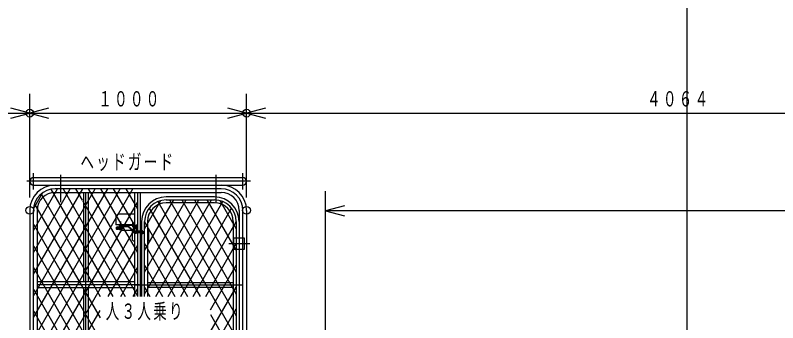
# Model space of a CAD drawing. Units: millimetres, scale not verified. Extents: x -8373 to 8307, y -5807 to 5773.
# Drawn here: x -6129 to -2611, y -1606 to -189 of the extents above; entities that cross this region are included whole.
import ezdxf

# ---------------------------------------------------------------- set-up
doc = ezdxf.new("R2010")
doc.units = ezdxf.units.MM
doc.header["$LTSCALE"] = 20
doc.layers.add('0-0_L-1-1', color=4, linetype='Continuous')
doc.layers.add('1-2_NTEXT', color=7, linetype='Continuous')
doc.styles.add('ＭＳ ゴシック', font='')
doc.styles.get('ＭＳ ゴシック').set_extended_font_data('MS Gothic')

msp = doc.modelspace()

# ---------------------------------------------------------------- linework, layer by layer
at = {"layer": '0-0_L-1-1'}
for p, q in [((-3030.24, 1653.06), (-3030.24, -4179.38)), ((-6062.24, -1028.49), (-6062.24, -550.61)), ((-6062.24, -1028.49), (-6062.24, -550.61)), ((-5062.24, -1028.49), (-5062.24, -550.61)), ((-5062.24, -1028.49), (-5062.24, -550.61)), ((-6365.24, -640.61), (-6062.24, -640.61)), ((-6062.24, -640.61), (-5062.24, -640.61)), ((-5062.24, -640.61), (-998.24, -640.61)), ((-6045.24, -991.49), (-6045.24, -917.49)), ((-6045.24, -937.49), (-5079.24, -937.49)), ((-5920.24, -925.16), (-5920.24, -1050.33)), ((-5204.24, -925.16), (-5204.24, -1050.33)), ((-5079.24, -991.49), (-5079.24, -917.49)), ((-5044.3, -954.49), (-6075.78, -954.49)), ((-6045.24, -971.49), (-5079.24, -971.49)), ((-5945.24, -971.49), (-5179.24, -971.49)), ((-6045.24, -1781.84), (-5587.2, -988.49)), ((-6045.24, -1681.84), (-5644.93, -988.49)), ((-6045.24, -1581.84), (-5702.67, -988.49)), ((-6045.24, -1481.84), (-5760.4, -988.49)), ((-6045.24, -1381.84), (-5818.14, -988.49)), ((-6045.24, -1281.84), (-5875.87, -988.49)), ((-6045.24, -1181.84), (-5933.61, -988.49)), ((-6044.98, -1081.4), (-6001.25, -1005.65)), ((-6010.09, -1012.37), (-5737.43, -1484.63)), ((-5965, -990.46), (-5679.69, -1484.63)), ((-5179.24, -988.49), (-5945.24, -988.49)), ((-5945.24, -1005.49), (-5179.24, -1005.49)), ((-5908.4, -988.49), (-5621.96, -1484.63)), ((-5850.67, -988.49), (-5819.84, -1041.89)), ((-5814.69, -1005.49), (-5814.69, -1417.89)), ((-5803.84, -2731.49), (-5803.84, -1005.49)), ((-5792.99, -1005.49), (-5792.99, -1417.89)), ((-5792.93, -988.49), (-5565.84, -1381.84)), ((-5735.2, -988.49), (-5565.84, -1281.84)), ((-5677.46, -988.49), (-5565.84, -1181.84)), ((-5619.73, -988.49), (-5565.84, -1081.84)), ((-5579.44, -1005.49), (-5579.44, -1484.63)), ((-5565.84, -1005.49), (-5565.84, -1484.63)), ((-5552.24, -1005.49), (-5552.24, -1484.63)), ((-4697.74, -1803.48), (-4697.74, -1000.61)), ((-6045.24, -1881.84), (-5565.84, -1051.49)), ((-5819.15, -1043.09), (-5565.84, -1481.84)), ((-5532.64, -1373.8), (-5339.97, -1040.09)), ((-5532.64, -1273.8), (-5397.7, -1040.09)), ((-5532.64, -1473.8), (-5282.23, -1040.09)), ((-5532.64, -1173.8), (-5457.21, -1043.16)), ((-5481.15, -1484.63), (-5224.5, -1040.09)), ((-5471.23, -1047.84), (-5109.84, -1673.8)), ((-5209.84, -1026.49), (-5432.64, -1026.49)), ((-5432.64, -1040.09), (-5209.84, -1040.09)), ((-5209.84, -1053.69), (-5432.64, -1053.69)), ((-5423.42, -1484.63), (-5171.24, -1047.84)), ((-5417.97, -1040.09), (-5109.84, -1573.8)), ((-5360.24, -1040.09), (-5109.84, -1473.8)), ((-5302.5, -1040.09), (-5109.84, -1373.8)), ((-5244.77, -1040.09), (-5109.84, -1273.8)), ((-5185.26, -1043.16), (-5109.84, -1173.8)), ((-6062.24, -1088.49), (-6062.24, -2840.99)), ((-6045.24, -2871.49), (-6045.24, -1088.49)), ((-6040.83, -1059.13), (-5738.18, -1583.32)), ((-6028.24, -1088.49), (-6028.24, -2731.49)), ((-5511.33, -1078.39), (-5276.79, -1484.63)), ((-5365.68, -1484.63), (-5131.14, -1078.39)), ((-5096.24, -1088.49), (-5096.24, -2840.99)), ((-5079.24, -2871.49), (-5079.24, -1088.49)), ((-5062.24, -1088.49), (-5062.24, -2731.49)), ((-5655.84, -1105.49), (-5665.84, -1115.49)), ((-5665.84, -1115.49), (-5665.84, -1155.49)), ((-5579.44, -1105.49), (-5655.84, -1105.49)), ((-1362.74, -1090.61), (-4697.74, -1090.61)), ((-6045.24, -1981.84), (-5565.84, -1151.49)), ((-6045.24, -1151.49), (-5565.84, -1981.84)), ((-5579.44, -1155.49), (-5665.84, -1155.49)), ((-5647.84, -1156.59), (-5584.84, -1156.59)), ((-5647.84, -1162.99), (-5647.84, -1156.59)), ((-5646.23, -1155.49), (-5633.31, -1155.49)), ((-5646.23, -1156.59), (-5646.23, -1155.49)), ((-5643.84, -1140.16), (-5643.84, -1165.62)), ((-5643.84, -1160.66), (-5643.84, -1150.01)), ((-5633.31, -1156.59), (-5633.31, -1155.49)), ((-5631.17, -1156.59), (-5631.17, -1155.49)), ((-5631.17, -1155.49), (-5629.04, -1155.49)), ((-5629.04, -1156.59), (-5629.04, -1155.49)), ((-5589.84, -1156.59), (-5589.84, -1155.49)), ((-5589.84, -1155.49), (-5585.84, -1155.49)), ((-5587.84, -1140.16), (-5587.84, -1165.62)), ((-5587.84, -1149.59), (-5587.84, -1163.74)), ((-5585.84, -1156.59), (-5585.84, -1155.49)), ((-5583.84, -1157.59), (-5583.84, -1175.38)), ((-5566.34, -1157.59), (-5583.84, -1157.59)), ((-5568.84, -1182.19), (-5568.84, -1157.59)), ((-5567.77, -1182.19), (-5567.77, -1157.59)), ((-5566.34, -1162.59), (-5566.34, -1157.59)), ((-5565.34, -1158.59), (-5566.34, -1158.59)), ((-5565.34, -1158.59), (-5565.34, -1181.19)), ((-5546.24, -1140.09), (-5546.24, -1484.63)), ((-5532.64, -1484.63), (-5532.64, -1140.09)), ((-5532.64, -1141.49), (-5334.52, -1484.63)), ((-5519.04, -1140.09), (-5519.04, -1484.63)), ((-5307.95, -1484.63), (-5109.84, -1141.49)), ((-5123.44, -1140.09), (-5123.44, -2731.49)), ((-5109.84, -1140.09), (-5109.84, -2831.49)), ((-5096.24, -1140.09), (-5096.24, -2831.49)), ((-5661.84, -1174.79), (-5661.84, -1166.39)), ((-5655.84, -1164.68), (-5660.98, -1165.4)), ((-5655.84, -1176.51), (-5660.98, -1175.78)), ((-5655.84, -1176.51), (-5655.84, -1164.68)), ((-5653.44, -1167.9), (-5655.84, -1168.24)), ((-5653.44, -1173.28), (-5655.84, -1172.94)), ((-5651.04, -1164), (-5653.44, -1164.34)), ((-5653.44, -1176.84), (-5653.44, -1164.34)), ((-5651.04, -1177.18), (-5653.44, -1176.84)), ((-5651.04, -1177.18), (-5651.04, -1164)), ((-5648.64, -1167.23), (-5651.04, -1167.57)), ((-5648.64, -1173.95), (-5651.04, -1173.62)), ((-5646.24, -1163.33), (-5648.64, -1163.67)), ((-5648.64, -1177.52), (-5648.64, -1163.67)), ((-5646.24, -1177.85), (-5648.64, -1177.52)), ((-5647.84, -1162.99), (-5611.82, -1162.99)), ((-5646.24, -1177.85), (-5646.24, -1163.33)), ((-5643.84, -1166.55), (-5646.24, -1166.89)), ((-5643.84, -1174.63), (-5646.24, -1174.29)), ((-5643.84, -1162.99), (-5643.84, -1178.19)), ((-5643.84, -1178.19), (-5639.48, -1178.19)), ((-5642.49, -1178.19), (-5642.49, -1162.99)), ((-5639.48, -1161.99), (-5639.48, -1179.49)), ((-5639.48, -1161.99), (-5611.61, -1161.99)), ((-5639.48, -1179.49), (-5584.84, -1179.49)), ((-5632.09, -1162.99), (-5631.07, -1162.49)), ((-5631.07, -1162.49), (-5611.82, -1162.49)), ((-5605.5, -1165.24), (-5591.2, -1176.89)), ((-5590.96, -1175.89), (-5605.23, -1164.26)), ((-5594.51, -1173.55), (-5605.18, -1164.85)), ((-5594.05, -1174.57), (-5594.51, -1173.55)), ((-5591.84, -1179.49), (-5590.96, -1175.89)), ((-5584.21, -1176.89), (-5591.2, -1176.89)), ((-5583.96, -1175.89), (-5590.96, -1175.89)), ((-5584.54, -1178.49), (-5589.54, -1183.49)), ((-5589.54, -1183.49), (-5589.54, -1223.49)), ((-5584.54, -1178.49), (-5579.44, -1178.49)), ((-5568.84, -1173.79), (-5583.84, -1173.79)), ((-5581.36, -1182.19), (-5566.34, -1182.19)), ((-5540.67, -1184.19), (-5581.35, -1184.19)), ((-5581.35, -1191.69), (-5563.41, -1191.69)), ((-5579.94, -1185.69), (-5540.67, -1185.69)), ((-5579.94, -1190.19), (-5563.84, -1190.19)), ((-5579.91, -1184.19), (-5579.34, -1183.19)), ((-5579.34, -1183.19), (-5579.34, -1182.19)), ((-5579.34, -1185.69), (-5579.34, -1190.19)), ((-5579.34, -1191.69), (-5579.34, -1192.59)), ((-5579.34, -1192.59), (-5571.34, -1192.59)), ((-5579.34, -1192.59), (-5578.76, -1193.59)), ((-5578.76, -1193.59), (-5571.91, -1193.59)), ((-5578.34, -1185.69), (-5578.34, -1190.19)), ((-5578.34, -1191.69), (-5578.34, -1192.59)), ((-5577.34, -1190.19), (-5577.34, -1185.69)), ((-5577.34, -1192.59), (-5577.34, -1191.69)), ((-5576.34, -1190.19), (-5576.34, -1185.69)), ((-5576.34, -1192.59), (-5576.34, -1191.69)), ((-5575.34, -1185.69), (-5575.34, -1190.19)), ((-5575.34, -1191.69), (-5575.34, -1192.59)), ((-5574.34, -1185.69), (-5574.34, -1190.19)), ((-5574.34, -1191.69), (-5574.34, -1192.59)), ((-5573.34, -1190.19), (-5573.34, -1185.69)), ((-5573.34, -1192.59), (-5573.34, -1191.69)), ((-5572.34, -1185.69), (-5572.34, -1190.19)), ((-5572.34, -1191.69), (-5572.34, -1192.59)), ((-5571.34, -1192.59), (-5571.91, -1193.59)), ((-5570.76, -1184.19), (-5571.34, -1183.19)), ((-5571.34, -1185.69), (-5571.34, -1190.19)), ((-5571.34, -1191.69), (-5571.34, -1192.59)), ((-5565.34, -1173.79), (-5567.77, -1173.79)), ((-5566.34, -1161.59), (-5565.34, -1161.59)), ((-5566.34, -1162.59), (-5565.34, -1162.59)), ((-5556.59, -1185.69), (-5563.84, -1190.19)), ((-5563.41, -1191.69), (-5556.16, -1187.19)), ((-5540.67, -1187.19), (-5556.16, -1187.19)), ((-5554.34, -1188.69), (-5554.34, -1194.69)), ((-5536.34, -1188.69), (-5554.34, -1188.69)), ((-5536.34, -1194.69), (-5554.34, -1194.69)), ((-5552.24, -1178.49), (-5546.24, -1178.49)), ((-5550, -1187.19), (-5550, -1188.69)), ((-5550, -1195.29), (-5550, -1194.69)), ((-5540.67, -1195.29), (-5550, -1195.29)), ((-5549.61, -1195.99), (-5549.61, -1195.29)), ((-5541.06, -1195.99), (-5549.61, -1195.99)), ((-5549.12, -1196.69), (-5549.12, -1195.99)), ((-5548.84, -1184.19), (-5548.08, -1183.19)), ((-5542.6, -1183.19), (-5548.08, -1183.19)), ((-5541.84, -1184.19), (-5542.6, -1183.19)), ((-5541.55, -1196.69), (-5541.55, -1195.99)), ((-5541.06, -1195.99), (-5541.06, -1195.29)), ((-5540.67, -1184.19), (-5540.67, -1188.69)), ((-5540.67, -1195.29), (-5540.67, -1194.69)), ((-5536.34, -1194.69), (-5536.34, -1188.69)), ((-5519.04, -1178.49), (-5514.54, -1178.49)), ((-5514.54, -1178.49), (-5514.54, -1228.49)), ((-5589.54, -1223.49), (-5584.54, -1228.49)), ((-5584.54, -1228.49), (-5579.44, -1228.49)), ((-5552.24, -1228.49), (-5546.24, -1228.49)), ((-5541.55, -1196.69), (-5549.12, -1196.69)), ((-5519.04, -1228.49), (-5514.54, -1228.49)), ((-5121.24, -1266.09), (-5121.24, -1215.09)), ((-6045.24, -1251.49), (-5565.84, -2081.84)), ((-5700.44, -1484.63), (-5565.84, -1251.49)), ((-5532.64, -1241.49), (-5392.26, -1484.63)), ((-5250.21, -1484.63), (-5109.84, -1241.49)), ((-5144.27, -1241.49), (-5046.92, -1241.49)), ((-5121.24, -1266.99), (-5071.24, -1266.99)), ((-6045.24, -1351.49), (-5565.84, -2181.84)), ((-5642.7, -1484.63), (-5565.84, -1351.49)), ((-5532.64, -1341.49), (-5449.99, -1484.63)), ((-5228.51, -1547.05), (-5109.84, -1341.49)), ((-5579.44, -1417.89), (-6028.24, -1417.89)), ((-5557.26, -1431.49), (-6028.24, -1431.49)), ((-5575.37, -1431.49), (-5080.66, -1431.49)), ((-5532.64, -2173.8), (-5109.84, -1441.49)), ((-5532.64, -1441.49), (-5507.73, -1484.63)), ((-5519.04, -1420.64), (-5123.44, -1420.64)), ((-6045.24, -1451.49), (-5565.84, -2281.84)), ((-5579.44, -1445.09), (-6028.24, -1445.09)), ((-5814.69, -1445.09), (-5814.69, -1867.89)), ((-5792.99, -1445.09), (-5792.99, -1867.89)), ((-5584.97, -1484.63), (-5565.84, -1451.49)), ((-5519.04, -1442.34), (-5123.44, -1442.34)), ((-5532.64, -2273.8), (-5109.84, -1541.49)), ((-6045.24, -2081.84), (-5738.18, -1550.01)), ((-6045.24, -1551.49), (-5565.84, -2381.84)), ((-5228.51, -1568.25), (-5109.84, -1773.8))]:
    msp.add_line(p, q, dxfattribs=at)
for points in [[(-6149.17, -663.9), (-6062.24, -640.61), (-6149.17, -617.31)], [(-5975.3, -617.31), (-6062.24, -640.61), (-5975.3, -663.9)], [(-5149.17, -663.9), (-5062.24, -640.61), (-5149.17, -617.31)], [(-4975.3, -617.31), (-5062.24, -640.61), (-4975.3, -663.9)], [(-4610.8, -1067.31), (-4697.74, -1090.61), (-4610.8, -1113.9)], [(-5584.84, -1179.49), (-5583.84, -1175.38), (-5581.36, -1182.19)], [(-5579.34, -1183.19), (-5571.34, -1183.19), (-5571.34, -1182.19)], [(-5071.24, -1266.99), (-5071.24, -1215.99), (-5121.24, -1215.99)]]:
    msp.add_lwpolyline(points, dxfattribs=at)
for centre, radius in [((-6062.24, -640.61), 18), ((-5062.24, -640.61), 18), ((-6062.24, -1088.49), 18), ((-6062.24, -1088.49), 18), ((-5062.24, -1088.49), 18), ((-5062.24, -1088.49), 18), ((-5583.84, -1187.94), 4.5), ((-5583.84, -1187.94), 3.5), ((-5583.84, -1187.94), 1.5)]:
    msp.add_circle(centre, radius, dxfattribs=at)
for centre, radius, start, end in [((-6045.24, -954.49), 17, 90, 270), ((-5079.24, -954.49), 17, 270, 90), ((-5945.24, -1088.49), 117, 90, 180), ((-5179.24, -1088.49), 117, 0, 90), ((-5945.24, -1088.49), 100, 90, 180), ((-5945.24, -1088.49), 83, 90, 180), ((-5179.24, -1088.49), 100, 0, 90), ((-5179.24, -1088.49), 83, 0, 90), ((-5432.64, -1140.09), 113.6, 90, 180), ((-5432.64, -1140.09), 100, 90, 180), ((-5432.64, -1140.09), 86.4, 90, 180), ((-5209.84, -1140.09), 113.6, 0, 90), ((-5209.84, -1140.09), 100, 0, 90), ((-5209.84, -1140.09), 86.4, 0, 90), ((-5584.84, -1157.59), 1, 0, 90), ((-5566.34, -1158.59), 1, 0, 90), ((-5660.84, -1166.39), 1, 98, 180), ((-5660.84, -1174.79), 1, 180, 262), ((-5636.98, -1176.87), 3.62, 226.4, 313.6), ((-5611.82, -1172.99), 10.5, 50.82, 90), ((-5611.82, -1172.99), 10, 50.82, 90), ((-5611.61, -1172.09), 10.1, 50.82, 90), ((-5587.84, -1177.99), 2.5, 216.87, 323.13), ((-5566.34, -1181.19), 1, 270, 0)]:
    msp.add_arc(centre, radius, start, end, dxfattribs=at)

# ---------------------------------------------------------------- texts
at = {"layer": '1-2_NTEXT', "char_height": 70.38, "attachment_point": 7, "style": 'ＭＳ ゴシック'}
for s, insert in [('\\T1.17;\\W0.65;１０００', (-5746.24, -610.61)), ('\\T1.17;\\W0.65;４０６４', (-3214.24, -610.61)), ('\\T1.17;\\W0.65;ヘッドガード', (-5828.43, -907.49)), ('\\T1.17;\\W0.65;人３人乗り', (-5711.76, -1595.87))]:
    msp.add_mtext(s, dxfattribs=dict(at, insert=insert))

doc.saveas('drawing.dxf')
